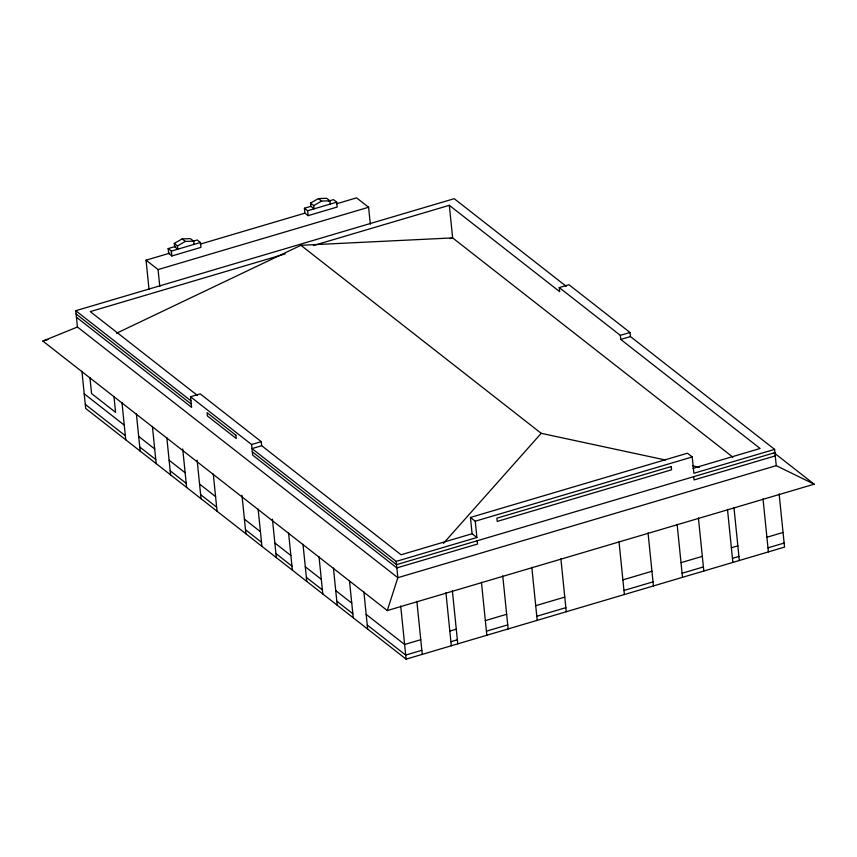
<?xml version="1.0" encoding="UTF-8"?>
<svg xmlns="http://www.w3.org/2000/svg" width="857" height="857" viewBox="0 0 857 857"><rect width="100%" height="100%" fill="white"/><g stroke="black" fill="none" stroke-linecap="round" stroke-linejoin="round"><path stroke-width="1.29" d="M387.289 610.559L814.15 484.184L776.26 465.662L397.83 577.693L77.43 327.01L42.85 341.065L387.289 610.559L397.83 577.693L396.18 561.399L252.001 448.597L261.685 445.726L401.055 554.768L472.1 533.74L476.899 537.5L396.18 561.399M443.465 543.349L541.206 433.321L665.386 459.995M174.282 243.42L177.495 245.927L177.817 249.183L174.614 246.677L174.282 243.42L182.145 238.91L190.436 238.642L193.639 241.149L193.971 244.406M177.495 245.927L185.348 241.417L193.639 241.149M310.545 203.088L313.748 205.594L314.08 208.851L310.877 206.344L310.545 203.088L318.408 198.578L326.688 198.299L329.891 200.817L330.224 204.073M313.748 205.594L321.611 201.084L329.891 200.817M116.477 333.266L300.903 245.306L452.635 237.903L732.874 457.156M192.911 241.267L197.217 239.992L200.42 242.499L200.924 247.384L171.861 255.986L168.658 253.479L168.165 248.594L175.739 246.345M328.456 201.138L333.48 199.649L336.683 202.156L337.176 207.04L308.124 215.653L304.921 213.147L304.417 208.251L310.877 206.344M168.165 248.594L171.368 251.101L200.42 242.499M304.417 208.251L307.62 210.758L336.683 202.156M149.011 289.238L146.054 260.174L169.997 253.083M200.27 244.116L304.921 213.147M336.415 203.816L356.576 197.849L368.596 207.244L370.32 224.191M146.054 260.174L158.074 269.569L368.596 207.244M77.43 327.01L75.77 310.716L454.199 198.685L566.231 286.334M285.177 253.908L90.264 311.605L197.474 395.484M313.394 245.552L449.325 205.316L559.685 291.659L559.267 287.588L568.952 284.717L630.013 332.495L630.42 336.565L774.61 449.368L776.26 465.662M42.85 341.065L47.938 339.565M450.064 238.653L452.635 237.903L449.325 205.316M76.434 317.229L191.604 407.343L190.522 396.748L200.217 393.877L261.267 441.655L261.685 445.726M190.522 396.748L251.583 444.515L261.267 441.655M559.267 287.588L620.329 335.355L630.013 332.495M620.329 335.355L620.736 339.426L630.42 336.565M472.1 533.74L470.439 517.446L687.421 453.214L692.231 456.974L693.881 473.268L774.61 449.368M470.439 517.446L475.249 521.206L692.231 456.974M692.885 468.383L760.116 448.479L620.736 339.426M774.942 452.625L396.512 564.656L252.322 451.853M775.274 455.892L694.031 479.941L693.699 476.685M420.766 639.708L404.622 644.485L366.175 614.405M449.829 631.106L456.278 629.199M485.341 620.597L506.648 614.287M535.711 605.685L564.774 597.083M622.889 579.868L651.952 571.265M681.015 562.663L702.322 556.354M731.385 547.752L737.845 545.845M766.908 537.243L783.052 532.465M421.837 650.302L405.693 655.08L367.246 624.999M450.9 641.7L457.359 639.783M486.422 631.181L507.73 624.871M536.793 616.269L565.845 607.667M623.971 590.462L653.034 581.86M682.086 573.258L703.404 566.948M732.456 558.346L738.916 556.429M767.979 547.827L784.123 543.049M81.918 371.21L85.7 408.468L406.111 659.151L784.541 547.12L779.131 493.921M692.842 465.897L699.376 467.301M774.128 452.871L814.15 484.184M318.408 198.578L321.611 201.084M300.903 245.306L541.206 433.321M182.145 238.91L185.348 241.417M75.77 310.716L190.94 400.819M76.102 313.973L191.272 404.075M84.211 393.802L124.265 425.136M138.684 436.427L154.699 448.961M169.118 460.241L185.144 472.775M199.563 484.055L215.578 496.589M244.416 519.149L260.432 531.683M274.851 542.963L290.877 555.497M305.296 566.777L321.311 579.311M335.73 590.591L351.756 603.124M85.293 404.397L125.336 435.731M139.755 447.011L155.781 459.545M170.2 470.825L186.215 483.359M200.634 494.639L216.65 507.173M245.488 529.733L261.514 542.267M275.933 553.558L291.948 566.091M306.367 577.372L322.393 589.905M336.812 601.186L352.827 613.719M763.009 498.849L768.397 551.897M733.946 507.451L739.334 560.51M727.486 509.369L732.874 562.417M698.423 517.971L703.811 571.019M677.116 524.28L682.504 577.329M648.053 532.883L653.441 585.931M618.99 541.485L624.378 594.533M560.874 558.689L566.263 611.737M531.811 567.291L537.2 620.339M502.748 575.893L508.147 628.942M475.249 521.206L476.899 537.5M477.231 540.767L477.563 544.024L396.845 567.912L252.654 455.11L251.583 444.515M481.441 582.203L486.83 635.251M452.378 590.805L457.767 643.853M445.929 592.723L451.318 645.771M416.866 601.325L422.255 654.373M400.701 605.942L406.111 659.151M363.882 591.908L367.664 629.07M349.463 580.628L353.245 617.79M307.62 210.758L308.124 215.653M333.448 568.095L337.219 605.256M319.029 556.804L322.8 593.976M303.003 544.27L306.785 581.442M288.584 532.99L292.366 570.162M272.43 519.138L276.34 557.628M258.15 509.176L261.921 546.348M241.995 495.325L245.905 533.815M213.297 474.082L217.067 511.254M197.142 460.23L201.052 498.71M171.368 251.101L171.861 255.986M182.723 448.939L186.633 487.429M158.074 269.569L159.788 286.517M166.836 437.734L170.607 474.896M152.417 426.454L156.188 463.616M136.392 413.92L140.173 451.082M121.973 402.64L125.754 439.802M113.97 396.427L115.588 412.356L91.56 393.556L89.942 377.626M671.245 466.54L496.889 518.164L497.221 521.42L671.577 469.797L671.245 466.54M235.889 435.249L207.051 412.678L207.383 415.945L236.221 438.505L235.889 435.249"/></g></svg>
